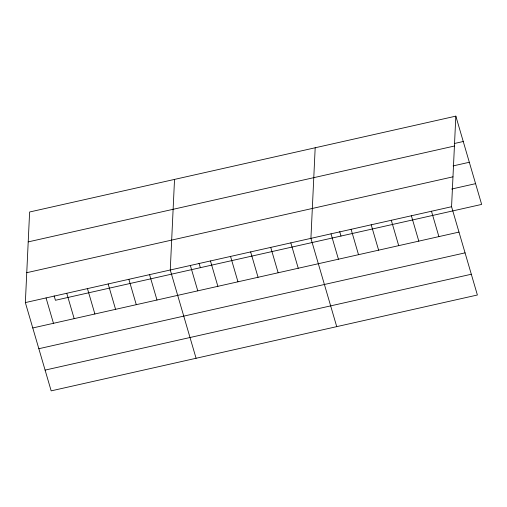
<?xml version="1.0" encoding="UTF-8"?>
<svg xmlns="http://www.w3.org/2000/svg" width="507" height="507" viewBox="0 0 507 507"><rect width="100%" height="100%" fill="white"/><g stroke="black" fill="none" stroke-linecap="round" stroke-linejoin="round"><path stroke-width="0.76" d="M455.831 116.135L451.566 206.723L477.385 295.004L51.169 390.865L25.35 302.584L29.615 211.996L455.831 116.135L481.65 204.416L55.434 300.277L54.135 295.828M174.528 179.402L170.263 269.99L196.082 358.272M315.183 147.765L310.918 238.353L336.73 326.641M454.754 143.418L463.252 141.504M28.208 241.89L454.424 146.029M453.093 165.916L469.324 162.265M26.757 272.69L452.973 176.829M451.623 189.048L475.579 183.654M25.35 302.584L451.566 206.723M32.771 327.959L458.987 232.092M38.843 348.715L465.058 252.854M45.098 370.104L471.314 274.243M431.476 211.242L438.891 236.611M411.38 215.76L418.801 241.136M391.29 220.279L398.705 245.654M371.194 224.797L378.615 250.173M351.104 229.316L358.519 254.691M339.696 231.604L340.996 236.053M331.008 233.835L338.429 259.21M290.822 242.872L298.243 268.247M270.732 247.397L278.147 272.766M250.635 251.916L258.057 277.285M230.546 256.434L237.96 281.803M210.449 260.953L217.871 286.328M199.048 263.234L200.347 267.683M190.359 265.472L197.774 290.847M149.565 274.648L156.98 300.017M128.86 279.3L136.282 304.675M108.156 283.958L115.577 309.333M87.458 288.616L94.879 313.991M66.753 293.274L74.174 318.643M46.055 297.926L53.469 323.301"/></g></svg>
